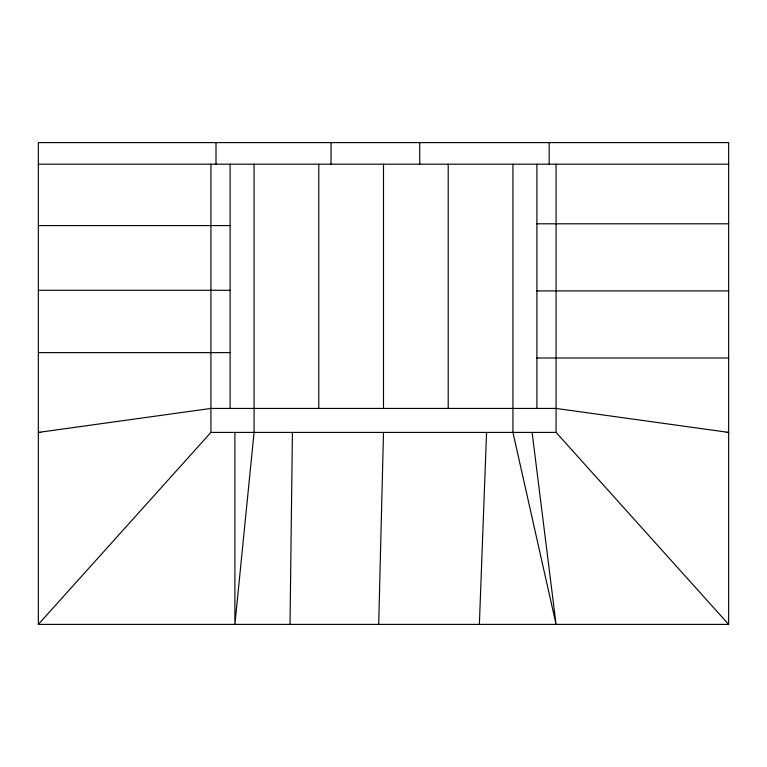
<?xml version="1.0" encoding="UTF-8"?>
<svg xmlns="http://www.w3.org/2000/svg" width="767" height="767" viewBox="0 0 767 767"><rect width="100%" height="100%" fill="white"/><g stroke="black" fill="none" stroke-linecap="round" stroke-linejoin="round"><path stroke-width="1.15" d="M290.022 624.386L292.419 432.406M378.706 624.386L383.5 432.406M479.375 624.386L486.566 432.406M38.35 624.386L38.35 142.614L728.65 142.614L728.65 624.386L38.35 624.386L210.925 432.406L210.925 164.186M38.35 164.186L728.65 164.186M536.9 223.791L728.65 223.791M38.35 225.575L230.1 225.575M38.35 290.29L230.1 290.29M536.9 290.904L728.65 290.904M38.35 352.609L230.1 352.609M536.9 358.016L728.65 358.016M40.747 432.406L38.35 432.406L210.925 408.437L556.075 408.437L728.65 432.406L726.253 432.406M210.925 432.406L556.075 432.406L728.65 624.386M532.106 432.406L556.075 624.386L512.931 432.406L512.931 164.186M556.075 164.186L556.075 432.406M549.172 142.614L549.172 164.186M536.9 164.186L536.9 408.437M448.216 164.186L448.216 408.437M419.741 142.614L419.741 164.186M383.5 164.186L383.5 408.437M331.056 142.614L331.056 164.186M318.784 164.186L318.784 408.437M254.069 164.186L254.069 432.406L234.894 624.386L234.894 432.406M230.1 164.186L230.1 408.437M216.006 142.614L216.006 164.186"/></g></svg>
